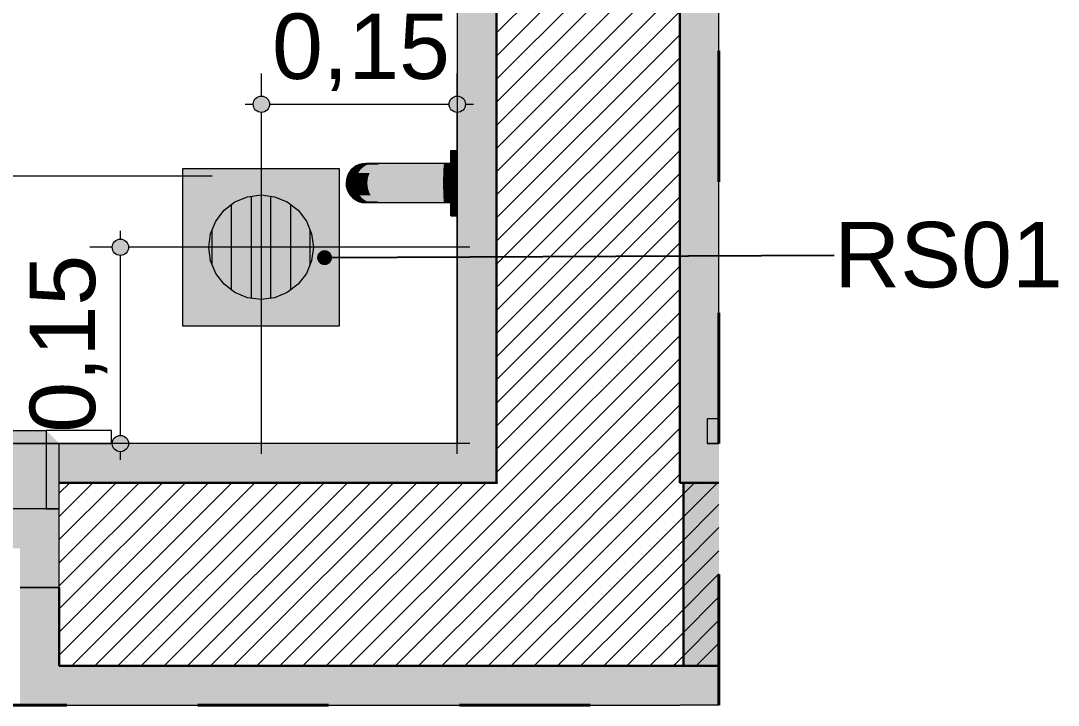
# Model space of a CAD drawing. Header units: metres. Extents: x -1.9 to 95.3, y -2.2 to 2.5.
# Drawn here: x 25.26 to 26.053, y -2.225 to -1.702 of the extents above; entities that cross this region are included whole.
import ezdxf

# ---------------------------------------------------------------- set-up
doc = ezdxf.new("R2010")
doc.units = ezdxf.units.M
doc.header["$MEASUREMENT"] = 0
doc.linetypes.add('Dashed', pattern=[0.035, 0.0225, -0.0125])
for name, color, linetype, lineweight in [('0_Caneta_No__1', 7, 'Continuous', 40), ('NOTAS-DETALHAMENTO.EXEC_Caneta_No__1', 7, 'Continuous', 40), ('NOTAS-DETALHAMENTO.EXEC_Caneta_No__241', 7, 'Continuous', 13), ('PAREDE CONSTRUIR_Caneta_No__10', 7, 'Continuous', 5), ('PAREDE CONSTRUIR_Caneta_No__241', 7, 'Continuous', 13), ('PAREDE CONSTRUIR_Caneta_No__255', 255, 'Continuous', 0), ('PAREDE CONSTRUIR_Caneta_No__3', 7, 'Continuous', 30), ('PAREDE CONSTRUIR_Caneta_No__91', 255, 'Continuous', 0)]:
    doc.layers.add(name, color=color, linetype=linetype, lineweight=lineweight)
for name, color, linetype, lineweight, true_color in [('0_Caneta_No__167', 7, 'Continuous', 0, 0x0035d5), ('0_Caneta_No__25', 7, 'Continuous', 13, 0x982312), ('LOUCAS-METAIS.ARQ_Caneta_No__18', 7, 'Continuous', 0, 0xdfdfdf), ('LOUCAS-METAIS.ARQ_Caneta_No__96', 7, 'Continuous', 0, 0xb6b6b6), ('PAREDE CONSTRUIR_Caneta_No__9', 7, 'Continuous', 9, 0x020202), ('RALO_Caneta_No__19', 7, 'Continuous', 0, 0xe9e9e9), ('RALO_Caneta_No__96', 7, 'Continuous', 0, 0xb6b6b6)]:
    doc.layers.add(name, color=color, linetype=linetype, lineweight=lineweight, true_color=true_color)
doc.styles.add('GENERATED_STYLE_1', font='arial.ttf')
doc.dimstyles.new('GENERATED_STYLE__1', dxfattribs={"dimtxt": 0.05, "dimasz": 0.02375, "dimexe": 0.18, "dimexo": 0.267183, "dimgap": 0, "dimtad": 1, "dimtih": 1, "dimtoh": 1, "dimzin": 0, "dimdsep": 46, "dimtxsty": 'GENERATED_STYLE_1', "dimblk": 'ARROWHEAD_11', "dimblk1": 'ARROWHEAD_11', "dimblk2": 'ARROWHEAD_11', "dimcen": 0.09, "dimclrd": 256, "dimclre": 256, "dimclrt": 256, "dimadec": 0, "dimazin": 0, "dimtfac": 1, "dimtdec": 4, "dimtmove": 0, "dimatfit": 3, "dimfxl": 0, "dimtolj": 1, "dimtzin": 0, "dimarcsym": 0})
doc.dimstyles.new('GENERATED_STYLE__2', dxfattribs={"dimtxt": 0.05, "dimasz": 0.02375, "dimexe": 0.18, "dimexo": 0.267183, "dimgap": 0, "dimtad": 1, "dimzin": 0, "dimdsep": 46, "dimtxsty": 'GENERATED_STYLE_1', "dimblk": 'ARROWHEAD_11', "dimblk1": 'ARROWHEAD_11', "dimblk2": 'ARROWHEAD_11', "dimcen": 0.09, "dimclrd": 256, "dimclre": 256, "dimclrt": 256, "dimadec": 0, "dimazin": 0, "dimtfac": 1, "dimtdec": 4, "dimtmove": 0, "dimatfit": 3, "dimfxl": 0, "dimtolj": 1, "dimtzin": 0, "dimarcsym": 0})
doc.dimstyles.new('GENERATED_STYLE__3', dxfattribs={"dimtxt": 0.05, "dimasz": 0.02375, "dimexe": 0.18, "dimexo": 0.267183, "dimgap": 0, "dimtad": 1, "dimzin": 0, "dimdsep": 46, "dimtxsty": 'GENERATED_STYLE_1', "dimblk": 'ARROWHEAD_11', "dimblk1": 'ARROWHEAD_11', "dimblk2": 'ARROWHEAD_11', "dimcen": 0.09, "dimclrd": 256, "dimclre": 256, "dimclrt": 256, "dimadec": 0, "dimazin": 0, "dimtfac": 1, "dimtdec": 4, "dimtmove": 0, "dimatfit": 3, "dimfxl": 0, "dimtolj": 1, "dimtzin": 0, "dimarcsym": 0})
doc.dimstyles.new('GENERATED_STYLE__6', dxfattribs={"dimtxt": 0.18, "dimasz": 0.0228, "dimexe": 0.18, "dimexo": 0.0625, "dimgap": 0, "dimtad": 0, "dimtih": 1, "dimtoh": 1, "dimdec": 4, "dimzin": 0, "dimdsep": 46, "dimcen": 0.09, "dimadec": 0, "dimazin": 0, "dimtfac": 1, "dimtdec": 4, "dimtmove": 0, "dimatfit": 3, "dimldrblk": 'ARROWHEAD_11', "dimfxl": 0, "dimtolj": 1, "dimtzin": 0, "dimarcsym": 0})
pattern_1 = [(45, (24.064489, 7e-15), (-0.008838835, 0.008838835), [])]

# ---------------------------------------------------------------- blocks, each defined once
blk = doc.blocks.new('*D74', base_point=(24.06449, 0))
at = {"layer": '0_Caneta_No__167', "linetype": 'Continuous', "lineweight": 0, "true_color": 0x0035d5}
for points in [[(24.79562, -1.526), (24.7961, -1.52839), (24.79745, -1.53042), (24.79948, -1.53177), (24.80187, -1.53225), (24.80426, -1.53177), (24.80629, -1.53042), (24.80764, -1.52839), (24.80812, -1.526), (24.80764, -1.52361), (24.80629, -1.52158), (24.80426, -1.52023), (24.80187, -1.51975), (24.79948, -1.52023), (24.79745, -1.52158), (24.7961, -1.52361)], [(24.79562, -2.025), (24.7961, -2.02739), (24.79745, -2.02942), (24.79948, -2.03077), (24.80187, -2.03125), (24.80426, -2.03077), (24.80629, -2.02942), (24.80764, -2.02739), (24.80812, -2.025), (24.80764, -2.02261), (24.80629, -2.02058), (24.80426, -2.01923), (24.80187, -2.01875), (24.79948, -2.01923), (24.79745, -2.02058), (24.7961, -2.02261)]]:
    blk.add_hatch(color=162, dxfattribs=at).paths.add_polyline_path(points)
at = {"layer": '0_Caneta_No__167', "color": 162, "linetype": 'Continuous', "lineweight": 0, "true_color": 0x0035d5}
for p, q in [((24.79562, -1.526), (24.77843, -1.526)), ((25.06905, -1.526), (24.80812, -1.526)), ((24.80187, -2.01875), (24.80187, -1.53225)), ((24.79562, -2.025), (24.77843, -2.025)), ((25.06905, -2.025), (24.80812, -2.025)), ((24.80187, -2.0375), (24.80187, -2.03125))]:
    blk.add_line(p, q, dxfattribs=at)
for centre in [(24.80187, -1.526), (24.80187, -2.025)]:
    blk.add_circle(centre, 0.00625, dxfattribs=at)
at = {"layer": '0_Caneta_No__167', "color": 162, "lineweight": 0, "true_color": 0x0035d5, "insert": (24.79187, -1.84223), "char_height": 0.05, "attachment_point": 7, "rotation": 90, "style": 'GENERATED_STYLE_1'}
blk.add_mtext('\\A1;{\\pql;\\fArial|b0|i0|c0|p0;\\W1.000000;0,50}', dxfattribs=at)
blk = doc.blocks.new('ARROWHEAD_11')
at = {"color": 0, "linetype": 'Continuous', "lineweight": 0}
blk.add_line((0, 0), (-1, 0), dxfattribs=at)
at = {"color": 0, "linetype": 'Continuous', "lineweight": 0, "const_width": 0.25, "flags": 128}
blk.add_lwpolyline([(-0.125, 0, 1), (0.125, 0, 1)], format="xyb", close=True, dxfattribs=at)
blk = doc.blocks.new('*D95', base_point=(24.06449, 0))
at = {"layer": '0_Caneta_No__25', "linetype": 'Continuous', "lineweight": 13, "true_color": 0x982312}
for points in [[(25.43772, -1.76568), (25.43819, -1.76808), (25.43955, -1.7701), (25.44158, -1.77146), (25.44397, -1.77193), (25.44636, -1.77146), (25.44839, -1.7701), (25.44974, -1.76808), (25.45022, -1.76568), (25.44974, -1.76329), (25.44839, -1.76126), (25.44636, -1.75991), (25.44397, -1.75943), (25.44158, -1.75991), (25.43955, -1.76126), (25.43819, -1.76329)], [(25.58741, -1.76568), (25.58788, -1.76808), (25.58924, -1.7701), (25.59126, -1.77146), (25.59366, -1.77193), (25.59605, -1.77146), (25.59808, -1.7701), (25.59943, -1.76808), (25.59991, -1.76568), (25.59943, -1.76329), (25.59808, -1.76126), (25.59605, -1.75991), (25.59366, -1.75943), (25.59126, -1.75991), (25.58924, -1.76126), (25.58788, -1.76329)]]:
    blk.add_hatch(color=24, dxfattribs=at).paths.add_polyline_path(points)
at = {"layer": '0_Caneta_No__25', "color": 24, "linetype": 'Continuous', "lineweight": 13, "true_color": 0x982312}
for p, q in [((25.44397, -1.75943), (25.44397, -1.74225)), ((25.59366, -1.75943), (25.59366, -1.74225)), ((25.43147, -1.76568), (25.43772, -1.76568)), ((25.45022, -1.76568), (25.58741, -1.76568)), ((25.59991, -1.76568), (25.60616, -1.76568)), ((25.44397, -2.03287), (25.44397, -1.77193)), ((25.59366, -2.03287), (25.59366, -1.77193))]:
    blk.add_line(p, q, dxfattribs=at)
for centre in [(25.44397, -1.76568), (25.59366, -1.76568)]:
    blk.add_circle(centre, 0.00625, dxfattribs=at)
at = {"layer": '0_Caneta_No__25', "color": 24, "lineweight": 13, "true_color": 0x982312, "insert": (25.45208, -1.75568), "char_height": 0.05, "attachment_point": 7, "style": 'GENERATED_STYLE_1'}
blk.add_mtext('\\A1;{\\pql;\\fArial|b0|i0|c0|p0;\\W1.000000;0,15}', dxfattribs=at)
blk = doc.blocks.new('*D96', base_point=(24.06449, 0))
at = {"layer": '0_Caneta_No__25', "linetype": 'Continuous', "lineweight": 13, "true_color": 0x982312}
for points in [[(25.32992, -1.875), (25.3304, -1.87739), (25.33176, -1.87942), (25.33378, -1.88077), (25.33617, -1.88125), (25.33857, -1.88077), (25.34059, -1.87942), (25.34195, -1.87739), (25.34242, -1.875), (25.34195, -1.87261), (25.34059, -1.87058), (25.33857, -1.86923), (25.33617, -1.86875), (25.33378, -1.86923), (25.33176, -1.87058), (25.3304, -1.87261)], [(25.32992, -2.025), (25.3304, -2.02739), (25.33176, -2.02942), (25.33378, -2.03077), (25.33617, -2.03125), (25.33857, -2.03077), (25.34059, -2.02942), (25.34195, -2.02739), (25.34242, -2.025), (25.34195, -2.02261), (25.34059, -2.02058), (25.33857, -2.01923), (25.33617, -2.01875), (25.33378, -2.01923), (25.33176, -2.02058), (25.3304, -2.02261)]]:
    blk.add_hatch(color=24, dxfattribs=at).paths.add_polyline_path(points)
at = {"layer": '0_Caneta_No__25', "color": 24, "linetype": 'Continuous', "lineweight": 13, "true_color": 0x982312}
for p, q in [((25.33617, -1.86875), (25.33617, -1.8625)), ((25.32992, -1.875), (25.31274, -1.875)), ((25.60336, -1.875), (25.34242, -1.875)), ((25.33617, -2.01875), (25.33617, -1.88125)), ((25.32992, -2.025), (25.31274, -2.025)), ((25.60336, -2.025), (25.34242, -2.025)), ((25.33617, -2.0375), (25.33617, -2.03125))]:
    blk.add_line(p, q, dxfattribs=at)
for centre in [(25.33617, -1.875), (25.33617, -2.025)]:
    blk.add_circle(centre, 0.00625, dxfattribs=at)
at = {"layer": '0_Caneta_No__25', "color": 24, "lineweight": 13, "true_color": 0x982312, "insert": (25.32617, -2.01673), "char_height": 0.05, "attachment_point": 7, "rotation": 90, "style": 'GENERATED_STYLE_1'}
blk.add_mtext('\\A1;{\\pql;\\fArial|b0|i0|c0|p0;\\W1.000000;0,15}', dxfattribs=at)
blk = doc.blocks.new('*D99', base_point=(24.06449, 0))
at = {"layer": '0_Caneta_No__25', "linetype": 'Continuous', "lineweight": 13, "true_color": 0x982312}
for points in [[(25.133, -1.82059), (25.13347, -1.82298), (25.13483, -1.82501), (25.13686, -1.82636), (25.13925, -1.82684), (25.14164, -1.82636), (25.14367, -1.82501), (25.14502, -1.82298), (25.1455, -1.82059), (25.14502, -1.8182), (25.14367, -1.81617), (25.14164, -1.81481), (25.13925, -1.81434), (25.13686, -1.81481), (25.13483, -1.81617), (25.13347, -1.8182)], [(25.133, -2.025), (25.13347, -2.02739), (25.13483, -2.02942), (25.13686, -2.03077), (25.13925, -2.03125), (25.14164, -2.03077), (25.14367, -2.02942), (25.14502, -2.02739), (25.1455, -2.025), (25.14502, -2.02261), (25.14367, -2.02058), (25.14164, -2.01923), (25.13925, -2.01875), (25.13686, -2.01923), (25.13483, -2.02058), (25.13347, -2.02261)]]:
    blk.add_hatch(color=24, dxfattribs=at).paths.add_polyline_path(points)
at = {"layer": '0_Caneta_No__25', "color": 24, "linetype": 'Continuous', "lineweight": 13, "true_color": 0x982312}
for p, q in [((25.133, -1.82059), (25.11581, -1.82059)), ((25.40643, -1.82059), (25.1455, -1.82059)), ((25.13925, -2.01875), (25.13925, -1.82684)), ((25.133, -2.025), (25.11581, -2.025)), ((25.40643, -2.025), (25.1455, -2.025)), ((25.13925, -2.0375), (25.13925, -2.03125))]:
    blk.add_line(p, q, dxfattribs=at)
for centre in [(25.13925, -1.82059), (25.13925, -2.025)]:
    blk.add_circle(centre, 0.00625, dxfattribs=at)
at = {"layer": '0_Caneta_No__25', "color": 24, "lineweight": 13, "true_color": 0x982312, "insert": (25.12925, -1.98952), "char_height": 0.05, "attachment_point": 7, "rotation": 90, "style": 'GENERATED_STYLE_1'}
blk.add_mtext('\\A1;{\\pql;\\fArial|b0|i0|c0|p0;\\W1.000000;0,20}', dxfattribs=at)
blk = doc.blocks.new('*D100', base_point=(24.06449, 0))
at = {"layer": '0_Caneta_No__25', "linetype": 'Continuous', "lineweight": 13, "true_color": 0x982312}
for points in [[(25.133, -1.21827), (25.13347, -1.22067), (25.13483, -1.22269), (25.13686, -1.22405), (25.13925, -1.22452), (25.14164, -1.22405), (25.14367, -1.22269), (25.14502, -1.22067), (25.1455, -1.21827), (25.14502, -1.21588), (25.14367, -1.21386), (25.14164, -1.2125), (25.13925, -1.21202), (25.13686, -1.2125), (25.13483, -1.21386), (25.13347, -1.21588)], [(25.133, -1.82059), (25.13347, -1.82298), (25.13483, -1.82501), (25.13686, -1.82636), (25.13925, -1.82684), (25.14164, -1.82636), (25.14367, -1.82501), (25.14502, -1.82298), (25.1455, -1.82059), (25.14502, -1.8182), (25.14367, -1.81617), (25.14164, -1.81481), (25.13925, -1.81434), (25.13686, -1.81481), (25.13483, -1.81617), (25.13347, -1.8182)]]:
    blk.add_hatch(color=24, dxfattribs=at).paths.add_polyline_path(points)
at = {"layer": '0_Caneta_No__25', "color": 24, "linetype": 'Continuous', "lineweight": 13, "true_color": 0x982312}
for p, q in [((25.133, -1.21827), (25.11581, -1.21827)), ((25.40643, -1.21827), (25.1455, -1.21827)), ((25.13925, -1.81434), (25.13925, -1.22452)), ((25.133, -1.82059), (25.11581, -1.82059)), ((25.40643, -1.82059), (25.1455, -1.82059))]:
    blk.add_line(p, q, dxfattribs=at)
for centre in [(25.13925, -1.21827), (25.13925, -1.82059)]:
    blk.add_circle(centre, 0.00625, dxfattribs=at)
at = {"layer": '0_Caneta_No__25', "color": 24, "lineweight": 13, "true_color": 0x982312, "insert": (25.12925, -1.58616), "char_height": 0.05, "attachment_point": 7, "rotation": 90, "style": 'GENERATED_STYLE_1'}
blk.add_mtext('\\A1;{\\pql;\\fArial|b0|i0|c0|p0;\\W1.000000;0,60}', dxfattribs=at)

msp = doc.modelspace()

# ---------------------------------------------------------------- hatches: boundary and pattern name
at = {"layer": 'LOUCAS-METAIS.ARQ_Caneta_No__18', "linetype": 'Continuous', "lineweight": 0, "true_color": 0xdfdfdf}
for points in [[(25.59366, -1.80159), (25.59366, -1.80103), (25.58866, -1.80103), (25.58866, -1.80159)], [(25.58866, -1.80431), (25.59366, -1.80431), (25.59366, -1.80159), (25.58866, -1.80159)], [(25.58866, -1.80896), (25.59366, -1.80896), (25.59366, -1.80431), (25.58866, -1.80431)], [(25.51234, -1.81612), (25.51405, -1.81612), (25.5159, -1.81431), (25.51422, -1.81431)], [(25.51933, -1.81612), (25.52104, -1.81431), (25.5159, -1.81431), (25.51405, -1.81612)], [(25.51803, -1.81284), (25.51638, -1.81284), (25.51422, -1.81431), (25.5159, -1.81431)], [(25.5159, -1.81431), (25.52104, -1.81431), (25.523, -1.81284), (25.51803, -1.81284)], [(25.52037, -1.81178), (25.51877, -1.81178), (25.51638, -1.81284), (25.51803, -1.81284)], [(25.523, -1.81284), (25.52517, -1.81178), (25.52037, -1.81178), (25.51803, -1.81284)], [(25.51877, -1.81178), (25.52037, -1.81178), (25.52286, -1.81115), (25.52131, -1.81115)], [(25.52784, -1.81612), (25.52932, -1.81431), (25.52104, -1.81431), (25.51933, -1.81612)], [(25.52517, -1.81178), (25.52747, -1.81115), (25.52286, -1.81115), (25.52037, -1.81178)], [(25.52104, -1.81431), (25.52932, -1.81431), (25.53102, -1.81284), (25.523, -1.81284)], [(25.52542, -1.81096), (25.52392, -1.81096), (25.52131, -1.81115), (25.52286, -1.81115)], [(25.52747, -1.81115), (25.52984, -1.81096), (25.52542, -1.81096), (25.52286, -1.81115)], [(25.53102, -1.81284), (25.5329, -1.81178), (25.52517, -1.81178), (25.523, -1.81284)], [(25.5329, -1.81178), (25.5349, -1.81115), (25.52747, -1.81115), (25.52517, -1.81178)], [(25.53695, -1.81096), (25.52984, -1.81096), (25.52747, -1.81115), (25.5349, -1.81115)], [(25.52784, -1.81612), (25.53914, -1.81612), (25.54032, -1.81431), (25.52932, -1.81431)], [(25.54032, -1.81431), (25.54168, -1.81284), (25.53102, -1.81284), (25.52932, -1.81431)], [(25.53102, -1.81284), (25.54168, -1.81284), (25.54318, -1.81178), (25.5329, -1.81178)], [(25.54318, -1.81178), (25.54477, -1.81115), (25.5349, -1.81115), (25.5329, -1.81178)], [(25.54641, -1.81096), (25.53695, -1.81096), (25.5349, -1.81115), (25.54477, -1.81115)], [(25.55268, -1.81612), (25.5535, -1.81431), (25.54032, -1.81431), (25.53914, -1.81612)], [(25.5535, -1.81431), (25.55445, -1.81284), (25.54168, -1.81284), (25.54032, -1.81431)], [(25.55549, -1.81178), (25.54318, -1.81178), (25.54168, -1.81284), (25.55445, -1.81284)], [(25.54318, -1.81178), (25.55549, -1.81178), (25.5566, -1.81115), (25.54477, -1.81115)], [(25.5566, -1.81115), (25.55774, -1.81096), (25.54641, -1.81096), (25.54477, -1.81115)], [(25.56777, -1.81612), (25.56819, -1.81431), (25.5535, -1.81431), (25.55268, -1.81612)], [(25.56819, -1.81431), (25.56868, -1.81284), (25.55445, -1.81284), (25.5535, -1.81431)], [(25.56868, -1.81284), (25.56921, -1.81178), (25.55549, -1.81178), (25.55445, -1.81284)], [(25.56921, -1.81178), (25.56978, -1.81115), (25.5566, -1.81115), (25.55549, -1.81178)], [(25.57036, -1.81096), (25.55774, -1.81096), (25.5566, -1.81115), (25.56978, -1.81115)], [(25.58302, -1.81612), (25.58313, -1.81431), (25.56819, -1.81431), (25.56777, -1.81612)], [(25.58325, -1.81284), (25.56868, -1.81284), (25.56819, -1.81431), (25.58313, -1.81431)], [(25.58338, -1.81178), (25.56921, -1.81178), (25.56868, -1.81284), (25.58325, -1.81284)], [(25.58338, -1.81178), (25.58352, -1.81115), (25.56978, -1.81115), (25.56921, -1.81178)], [(25.58352, -1.81115), (25.58367, -1.81096), (25.57036, -1.81096), (25.56978, -1.81115)], [(25.58866, -1.81612), (25.58866, -1.81431), (25.58313, -1.81431), (25.58302, -1.81612)], [(25.58866, -1.81431), (25.58866, -1.81284), (25.58325, -1.81284), (25.58313, -1.81431)], [(25.58866, -1.81284), (25.58866, -1.81178), (25.58338, -1.81178), (25.58325, -1.81284)], [(25.58866, -1.81178), (25.58866, -1.81115), (25.58352, -1.81115), (25.58338, -1.81178)], [(25.58866, -1.81096), (25.58367, -1.81096), (25.58352, -1.81115), (25.58866, -1.81115)], [(25.59366, -1.81512), (25.59366, -1.80896), (25.58866, -1.80896), (25.58866, -1.81512)], [(25.58866, -1.82224), (25.59366, -1.82224), (25.59366, -1.81512), (25.58866, -1.81512)], [(25.51071, -1.8231), (25.50893, -1.8231), (25.50866, -1.8257), (25.51045, -1.8257)], [(25.51071, -1.8231), (25.51142, -1.82059), (25.50965, -1.82059), (25.50893, -1.8231)], [(25.51255, -1.81824), (25.5108, -1.81824), (25.50965, -1.82059), (25.51142, -1.82059)], [(25.516, -1.8257), (25.51625, -1.8231), (25.51071, -1.8231), (25.51045, -1.8257)], [(25.51625, -1.8231), (25.5169, -1.82059), (25.51142, -1.82059), (25.51071, -1.8231)], [(25.51405, -1.81612), (25.51234, -1.81612), (25.5108, -1.81824), (25.51255, -1.81824)], [(25.51142, -1.82059), (25.5169, -1.82059), (25.51794, -1.81824), (25.51255, -1.81824)], [(25.51255, -1.81824), (25.51794, -1.81824), (25.51933, -1.81612), (25.51405, -1.81612)], [(25.52495, -1.8257), (25.52516, -1.8231), (25.51625, -1.8231), (25.516, -1.8257)], [(25.52516, -1.8231), (25.52573, -1.82059), (25.5169, -1.82059), (25.51625, -1.8231)], [(25.52573, -1.82059), (25.52663, -1.81824), (25.51794, -1.81824), (25.5169, -1.82059)], [(25.51794, -1.81824), (25.52663, -1.81824), (25.52784, -1.81612), (25.51933, -1.81612)], [(25.52495, -1.8257), (25.53684, -1.8257), (25.53701, -1.8231), (25.52516, -1.8231)], [(25.53701, -1.8231), (25.53746, -1.82059), (25.52573, -1.82059), (25.52516, -1.8231)], [(25.53746, -1.82059), (25.53818, -1.81824), (25.52663, -1.81824), (25.52573, -1.82059)], [(25.53818, -1.81824), (25.53914, -1.81612), (25.52784, -1.81612), (25.52663, -1.81824)], [(25.55107, -1.8257), (25.55119, -1.8231), (25.53701, -1.8231), (25.53684, -1.8257)], [(25.55119, -1.8231), (25.55151, -1.82059), (25.53746, -1.82059), (25.53701, -1.8231)], [(25.55151, -1.82059), (25.55201, -1.81824), (25.53818, -1.81824), (25.53746, -1.82059)], [(25.55201, -1.81824), (25.55268, -1.81612), (25.53914, -1.81612), (25.53818, -1.81824)], [(25.56701, -1.8231), (25.55119, -1.8231), (25.55107, -1.8257), (25.56695, -1.8257)], [(25.55119, -1.8231), (25.56701, -1.8231), (25.56717, -1.82059), (25.55151, -1.82059)], [(25.56743, -1.81824), (25.55201, -1.81824), (25.55151, -1.82059), (25.56717, -1.82059)], [(25.56777, -1.81612), (25.55268, -1.81612), (25.55201, -1.81824), (25.56743, -1.81824)], [(25.58283, -1.8231), (25.56701, -1.8231), (25.56695, -1.8257), (25.58281, -1.8257)], [(25.56701, -1.8231), (25.58283, -1.8231), (25.58287, -1.82059), (25.56717, -1.82059)], [(25.58293, -1.81824), (25.56743, -1.81824), (25.56717, -1.82059), (25.58287, -1.82059)], [(25.58302, -1.81612), (25.56777, -1.81612), (25.56743, -1.81824), (25.58293, -1.81824)], [(25.58866, -1.8257), (25.58866, -1.8231), (25.58283, -1.8231), (25.58281, -1.8257)], [(25.58283, -1.8231), (25.58866, -1.8231), (25.58866, -1.82059), (25.58287, -1.82059)], [(25.58866, -1.82059), (25.58866, -1.81824), (25.58293, -1.81824), (25.58287, -1.82059)], [(25.58866, -1.81824), (25.58866, -1.81612), (25.58302, -1.81612), (25.58293, -1.81824)], [(25.59366, -1.82969), (25.59366, -1.82224), (25.58866, -1.82224), (25.58866, -1.82969)], [(25.51045, -1.8257), (25.50866, -1.8257), (25.50884, -1.82831), (25.51062, -1.82831)], [(25.51062, -1.82831), (25.50884, -1.82831), (25.50947, -1.83085), (25.51125, -1.83085)], [(25.51125, -1.83085), (25.50947, -1.83085), (25.51054, -1.83323), (25.51229, -1.83323)], [(25.51062, -1.82831), (25.51617, -1.82831), (25.516, -1.8257), (25.51045, -1.8257)], [(25.51125, -1.83085), (25.51674, -1.83085), (25.51617, -1.82831), (25.51062, -1.82831)], [(25.51229, -1.83323), (25.5177, -1.83323), (25.51674, -1.83085), (25.51125, -1.83085)], [(25.51617, -1.82831), (25.52509, -1.82831), (25.52495, -1.8257), (25.516, -1.8257)], [(25.51674, -1.83085), (25.52559, -1.83085), (25.52509, -1.82831), (25.51617, -1.82831)], [(25.5177, -1.83323), (25.52642, -1.83323), (25.52559, -1.83085), (25.51674, -1.83085)], [(25.52509, -1.82831), (25.53695, -1.82831), (25.53684, -1.8257), (25.52495, -1.8257)], [(25.53735, -1.83085), (25.53695, -1.82831), (25.52509, -1.82831), (25.52559, -1.83085)], [(25.53801, -1.83323), (25.53735, -1.83085), (25.52559, -1.83085), (25.52642, -1.83323)], [(25.55115, -1.82831), (25.55107, -1.8257), (25.53684, -1.8257), (25.53695, -1.82831)], [(25.53735, -1.83085), (25.55143, -1.83085), (25.55115, -1.82831), (25.53695, -1.82831)], [(25.55189, -1.83323), (25.55143, -1.83085), (25.53735, -1.83085), (25.53801, -1.83323)], [(25.56695, -1.8257), (25.55107, -1.8257), (25.55115, -1.82831), (25.56699, -1.82831)], [(25.56699, -1.82831), (25.55115, -1.82831), (25.55143, -1.83085), (25.56713, -1.83085)], [(25.56713, -1.83085), (25.55143, -1.83085), (25.55189, -1.83323), (25.56737, -1.83323)], [(25.58281, -1.8257), (25.56695, -1.8257), (25.56699, -1.82831), (25.58282, -1.82831)], [(25.58282, -1.82831), (25.56699, -1.82831), (25.56713, -1.83085), (25.58286, -1.83085)], [(25.58286, -1.83085), (25.56713, -1.83085), (25.56737, -1.83323), (25.58292, -1.83323)], [(25.58866, -1.82831), (25.58866, -1.8257), (25.58281, -1.8257), (25.58282, -1.82831)], [(25.58866, -1.83085), (25.58866, -1.82831), (25.58282, -1.82831), (25.58286, -1.83085)], [(25.58866, -1.83323), (25.58866, -1.83085), (25.58286, -1.83085), (25.58292, -1.83323)], [(25.58866, -1.83681), (25.59366, -1.83681), (25.59366, -1.82969), (25.58866, -1.82969)], [(25.51372, -1.8354), (25.51229, -1.83323), (25.51054, -1.83323), (25.512, -1.8354)], [(25.51372, -1.8354), (25.512, -1.8354), (25.51381, -1.83728), (25.51551, -1.83728)], [(25.51903, -1.8354), (25.5177, -1.83323), (25.51229, -1.83323), (25.51372, -1.8354)], [(25.52068, -1.83728), (25.51903, -1.8354), (25.51372, -1.8354), (25.51551, -1.83728)], [(25.51551, -1.83728), (25.51381, -1.83728), (25.51593, -1.83882), (25.51758, -1.83882)], [(25.52259, -1.83882), (25.52068, -1.83728), (25.51551, -1.83728), (25.51758, -1.83882)], [(25.51828, -1.83997), (25.51989, -1.83997), (25.51758, -1.83882), (25.51593, -1.83882)], [(25.52472, -1.83997), (25.52259, -1.83882), (25.51758, -1.83882), (25.51989, -1.83997)], [(25.52757, -1.8354), (25.52642, -1.83323), (25.5177, -1.83323), (25.51903, -1.8354)], [(25.529, -1.83728), (25.52757, -1.8354), (25.51903, -1.8354), (25.52068, -1.83728)], [(25.52259, -1.83882), (25.53067, -1.83882), (25.529, -1.83728), (25.52068, -1.83728)], [(25.53252, -1.83997), (25.53067, -1.83882), (25.52259, -1.83882), (25.52472, -1.83997)], [(25.53893, -1.8354), (25.53801, -1.83323), (25.52642, -1.83323), (25.52757, -1.8354)], [(25.529, -1.83728), (25.54007, -1.83728), (25.53893, -1.8354), (25.52757, -1.8354)], [(25.5414, -1.83882), (25.54007, -1.83728), (25.529, -1.83728), (25.53067, -1.83882)], [(25.54287, -1.83997), (25.5414, -1.83882), (25.53067, -1.83882), (25.53252, -1.83997)], [(25.55253, -1.8354), (25.55189, -1.83323), (25.53801, -1.83323), (25.53893, -1.8354)], [(25.55333, -1.83728), (25.55253, -1.8354), (25.53893, -1.8354), (25.54007, -1.83728)], [(25.55425, -1.83882), (25.55333, -1.83728), (25.54007, -1.83728), (25.5414, -1.83882)], [(25.54287, -1.83997), (25.55528, -1.83997), (25.55425, -1.83882), (25.5414, -1.83882)], [(25.55253, -1.8354), (25.56769, -1.8354), (25.56737, -1.83323), (25.55189, -1.83323)], [(25.56769, -1.8354), (25.55253, -1.8354), (25.55333, -1.83728), (25.5681, -1.83728)], [(25.56857, -1.83882), (25.5681, -1.83728), (25.55333, -1.83728), (25.55425, -1.83882)], [(25.5691, -1.83997), (25.56857, -1.83882), (25.55425, -1.83882), (25.55528, -1.83997)], [(25.583, -1.8354), (25.58292, -1.83323), (25.56737, -1.83323), (25.56769, -1.8354)], [(25.583, -1.8354), (25.56769, -1.8354), (25.5681, -1.83728), (25.5831, -1.83728)], [(25.5831, -1.83728), (25.5681, -1.83728), (25.56857, -1.83882), (25.58322, -1.83882)], [(25.5691, -1.83997), (25.58335, -1.83997), (25.58322, -1.83882), (25.56857, -1.83882)], [(25.583, -1.8354), (25.58866, -1.8354), (25.58866, -1.83323), (25.58292, -1.83323)], [(25.58866, -1.83728), (25.58866, -1.8354), (25.583, -1.8354), (25.5831, -1.83728)], [(25.58866, -1.83882), (25.58866, -1.83728), (25.5831, -1.83728), (25.58322, -1.83882)], [(25.58335, -1.83997), (25.58866, -1.83997), (25.58866, -1.83882), (25.58322, -1.83882)], [(25.59366, -1.84297), (25.59366, -1.83681), (25.58866, -1.83681), (25.58866, -1.84297)], [(25.51989, -1.83997), (25.51828, -1.83997), (25.52079, -1.84069), (25.52235, -1.84069)], [(25.527, -1.84069), (25.52472, -1.83997), (25.51989, -1.83997), (25.52235, -1.84069)], [(25.52235, -1.84069), (25.52079, -1.84069), (25.52339, -1.84096), (25.5249, -1.84096)], [(25.5249, -1.84096), (25.52936, -1.84096), (25.527, -1.84069), (25.52235, -1.84069)], [(25.53449, -1.84069), (25.53252, -1.83997), (25.52472, -1.83997), (25.527, -1.84069)], [(25.53449, -1.84069), (25.527, -1.84069), (25.52936, -1.84096), (25.53654, -1.84096)], [(25.54287, -1.83997), (25.53252, -1.83997), (25.53449, -1.84069), (25.54445, -1.84069)], [(25.54445, -1.84069), (25.53449, -1.84069), (25.53654, -1.84096), (25.54608, -1.84096)], [(25.55528, -1.83997), (25.54287, -1.83997), (25.54445, -1.84069), (25.55637, -1.84069)], [(25.54608, -1.84096), (25.55751, -1.84096), (25.55637, -1.84069), (25.54445, -1.84069)], [(25.56966, -1.84069), (25.5691, -1.83997), (25.55528, -1.83997), (25.55637, -1.84069)], [(25.56966, -1.84069), (25.55637, -1.84069), (25.55751, -1.84096), (25.57025, -1.84096)], [(25.5835, -1.84069), (25.58335, -1.83997), (25.5691, -1.83997), (25.56966, -1.84069)], [(25.58364, -1.84096), (25.5835, -1.84069), (25.56966, -1.84069), (25.57025, -1.84096)], [(25.58866, -1.84069), (25.58866, -1.83997), (25.58335, -1.83997), (25.5835, -1.84069)], [(25.58364, -1.84096), (25.58866, -1.84096), (25.58866, -1.84069), (25.5835, -1.84069)], [(25.58866, -1.84761), (25.59366, -1.84761), (25.59366, -1.84297), (25.58866, -1.84297)], [(25.58866, -1.85034), (25.59366, -1.85034), (25.59366, -1.84761), (25.58866, -1.84761)], [(25.59366, -1.85089), (25.59366, -1.85034), (25.58866, -1.85034), (25.58866, -1.85089)]]:
    msp.add_hatch(color=254, dxfattribs=at).paths.add_polyline_path(points)
at = {"layer": 'PAREDE CONSTRUIR_Caneta_No__241', "linetype": 'Continuous', "lineweight": 13}
h = msp.add_hatch(dxfattribs=at)
h.set_pattern_fill('common_brick_0006', style=0, pattern_type=2)
h.set_pattern_definition(pattern_1)
h.paths.add_polyline_path([(25.62366, 2.055), (25.62366, -2.055), (25.76366, -2.055), (25.76366, 2.055)])
h = msp.add_hatch(dxfattribs=at)
h.set_pattern_fill('common_brick_0006', style=0, pattern_type=2)
h.set_pattern_definition(pattern_1)
h.paths.add_polyline_path([(25.28949, -2.055), (25.28949, -2.075), (25.28949, -2.135), (25.28949, -2.195), (25.62366, -2.195), (25.62366, -2.055)])
h = msp.add_hatch(dxfattribs=at)
h.set_pattern_fill('common_brick_0006', style=0, pattern_type=2)
h.set_pattern_definition(pattern_1)
h.paths.add_polyline_path([(25.62366, -2.195), (25.76366, -2.195), (25.62366, -2.055)])
h = msp.add_hatch(dxfattribs=at)
h.set_pattern_fill('common_brick_0006', style=0, pattern_type=2)
h.set_pattern_definition(pattern_1)
h.paths.add_polyline_path([(25.62366, -2.055), (25.76366, -2.195), (25.76366, -2.055)])
h = msp.add_hatch(dxfattribs=at)
h.set_pattern_fill('common_brick_0006', style=0, pattern_type=2)
h.set_pattern_definition(pattern_1)
h.paths.add_polyline_path([(25.79366, -2.055), (25.76366, -2.055), (25.76366, -2.195), (25.79366, -2.195)])
at = {"layer": 'PAREDE CONSTRUIR_Caneta_No__255', "linetype": 'Continuous', "lineweight": 0}
for points in [[(25.79366, -2.006), (25.78463, -2.006), (25.78463, -2.025), (25.79366, -2.025)], [(22.78949, -2.075), (25.28949, -2.075), (25.28949, -2.025), (25.27949, -2.015), (22.79949, -2.015), (22.78949, -2.025)], [(25.28949, -2.075), (25.24949, -2.075), (25.24949, -2.105), (25.25949, -2.105), (25.25949, -2.135), (25.28949, -2.135)]]:
    msp.add_hatch(color=255, dxfattribs=at).paths.add_polyline_path(points)
at = {"layer": 'PAREDE CONSTRUIR_Caneta_No__91', "linetype": 'Continuous', "lineweight": 0}
for points in [[(25.79366, 2.195), (25.76366, 2.195), (25.76366, -2.025), (25.79366, -2.025)], [(25.59366, 2.025), (25.59366, -2.025), (25.62366, -2.025), (25.62366, 2.025)], [(25.59366, -2.025), (25.28949, -2.025), (25.28949, -2.055), (25.59366, -2.055)], [(25.59366, -2.055), (25.62366, -2.055), (25.59366, -2.025)], [(25.59366, -2.025), (25.62366, -2.055), (25.62366, -2.025)], [(25.79366, -2.025), (25.76366, -2.025), (25.76366, -2.055), (25.79366, -2.055)], [(25.76663, -2.055), (25.76663, -2.195), (25.79366, -2.22202), (25.79366, -2.055)], [(25.25949, -2.225), (25.28949, -2.225), (25.28949, -2.195), (25.28949, -2.135), (25.25949, -2.135)], [(25.28949, -2.195), (25.28949, -2.225), (25.76366, -2.225), (25.76366, -2.195)], [(25.79366, -2.225), (25.76366, -2.195), (25.76366, -2.225)], [(25.76366, -2.195), (25.79366, -2.225), (25.79366, -2.195)]]:
    msp.add_hatch(color=255, dxfattribs=at).paths.add_polyline_path(points)
at = {"layer": 'RALO_Caneta_No__19', "linetype": 'Continuous', "lineweight": 0, "true_color": 0xe9e9e9}
h = msp.add_hatch(color=254, dxfattribs=at)
h.paths.add_polyline_path([(25.38366, -1.935), (25.50366, -1.935), (25.50366, -1.815), (25.38366, -1.815)])
h.paths.add_polyline_path([(25.44366, -1.835), (25.45401, -1.83636), (25.46366, -1.84036), (25.47194, -1.84672), (25.4783, -1.855), (25.48229, -1.86465), (25.48366, -1.875), (25.48229, -1.88535), (25.4783, -1.895), (25.47194, -1.90328), (25.46366, -1.90964), (25.45401, -1.91364), (25.44366, -1.915), (25.4333, -1.91364), (25.42366, -1.90964), (25.41537, -1.90328), (25.40901, -1.895), (25.40502, -1.88535), (25.40366, -1.875), (25.40502, -1.86465), (25.40901, -1.855), (25.41537, -1.84672), (25.42366, -1.84036), (25.4333, -1.83636)], flags=0)
for points in [[(25.4333, -1.91364), (25.43616, -1.91401), (25.43616, -1.83599), (25.4333, -1.83636), (25.42366, -1.84036), (25.42116, -1.84228), (25.42116, -1.90772), (25.42366, -1.90964)], [(25.43616, -1.91401), (25.44366, -1.915), (25.45116, -1.91401), (25.45116, -1.83599), (25.44366, -1.835), (25.43616, -1.83599)], [(25.45116, -1.91401), (25.45401, -1.91364), (25.46366, -1.90964), (25.46616, -1.90772), (25.46616, -1.84228), (25.46366, -1.84036), (25.45401, -1.83636), (25.45116, -1.83599)], [(25.41537, -1.90328), (25.42116, -1.90772), (25.42116, -1.84228), (25.41537, -1.84672), (25.40901, -1.855), (25.40616, -1.8619), (25.40616, -1.8881), (25.40901, -1.895)], [(25.46616, -1.90772), (25.47194, -1.90328), (25.4783, -1.895), (25.48116, -1.8881), (25.48116, -1.8619), (25.4783, -1.855), (25.47194, -1.84672), (25.46616, -1.84228)], [(25.40616, -1.8881), (25.40616, -1.8619), (25.40502, -1.86465), (25.40366, -1.875), (25.40502, -1.88535)], [(25.48116, -1.8619), (25.48116, -1.8881), (25.48229, -1.88535), (25.48366, -1.875), (25.48229, -1.86465)]]:
    msp.add_hatch(color=254, dxfattribs=at).paths.add_polyline_path(points)

# ---------------------------------------------------------------- linework, layer by layer
at = {"layer": '0_Caneta_No__1', "color": 7, "linetype": 'Dashed', "lineweight": 40}
msp.add_lwpolyline([(22.39532, -2.225), (25.79366, -2.225), (25.79366, 2.225), (22.39532, 2.225)], close=True, dxfattribs=at)
at = {"layer": 'LOUCAS-METAIS.ARQ_Caneta_No__96', "color": 253, "linetype": 'Continuous', "lineweight": 0, "true_color": 0xb6b6b6}
for p, q in [((25.58866, -1.80159), (25.58866, -1.80103)), ((25.58866, -1.80103), (25.59366, -1.80103)), ((25.58866, -1.80431), (25.58866, -1.80159)), ((25.58866, -1.80896), (25.58866, -1.80431)), ((25.59366, -1.80159), (25.59366, -1.80103)), ((25.59366, -1.80431), (25.59366, -1.80159)), ((25.59366, -1.80896), (25.59366, -1.80431)), ((25.51422, -1.81431), (25.51234, -1.81612)), ((25.51638, -1.81284), (25.51422, -1.81431)), ((25.51877, -1.81178), (25.51638, -1.81284)), ((25.52131, -1.81115), (25.51877, -1.81178)), ((25.52392, -1.81096), (25.52131, -1.81115)), ((25.52542, -1.81096), (25.52392, -1.81096)), ((25.52984, -1.81096), (25.52542, -1.81096)), ((25.53695, -1.81096), (25.52984, -1.81096)), ((25.54641, -1.81096), (25.53695, -1.81096)), ((25.55774, -1.81096), (25.54641, -1.81096)), ((25.57036, -1.81096), (25.55774, -1.81096)), ((25.58367, -1.81096), (25.57036, -1.81096)), ((25.58866, -1.81096), (25.58367, -1.81096)), ((25.58866, -1.81512), (25.58866, -1.80896)), ((25.58866, -1.82224), (25.58866, -1.81512)), ((25.59366, -1.81512), (25.59366, -1.80896)), ((25.59366, -1.82224), (25.59366, -1.81512)), ((25.50893, -1.8231), (25.50866, -1.8257)), ((25.50965, -1.82059), (25.50893, -1.8231)), ((25.5108, -1.81824), (25.50965, -1.82059)), ((25.51234, -1.81612), (25.5108, -1.81824)), ((25.58866, -1.82969), (25.58866, -1.82224)), ((25.59366, -1.82969), (25.59366, -1.82224)), ((25.50866, -1.8257), (25.50884, -1.82831)), ((25.50884, -1.82831), (25.50947, -1.83085)), ((25.50947, -1.83085), (25.51054, -1.83323)), ((25.58866, -1.83681), (25.58866, -1.82969)), ((25.59366, -1.83681), (25.59366, -1.82969)), ((25.51054, -1.83323), (25.512, -1.8354)), ((25.512, -1.8354), (25.51381, -1.83728)), ((25.51381, -1.83728), (25.51593, -1.83882)), ((25.51593, -1.83882), (25.51828, -1.83997)), ((25.58866, -1.84297), (25.58866, -1.83681)), ((25.59366, -1.84297), (25.59366, -1.83681)), ((25.51828, -1.83997), (25.52079, -1.84069)), ((25.52079, -1.84069), (25.52339, -1.84096)), ((25.5249, -1.84096), (25.52339, -1.84096)), ((25.52936, -1.84096), (25.5249, -1.84096)), ((25.53654, -1.84096), (25.52936, -1.84096)), ((25.54608, -1.84096), (25.53654, -1.84096)), ((25.55751, -1.84096), (25.54608, -1.84096)), ((25.57025, -1.84096), (25.55751, -1.84096)), ((25.58364, -1.84096), (25.57025, -1.84096)), ((25.58866, -1.84096), (25.58364, -1.84096)), ((25.58866, -1.84761), (25.58866, -1.84297)), ((25.59366, -1.84761), (25.59366, -1.84297)), ((25.58866, -1.85034), (25.58866, -1.84761)), ((25.58866, -1.85089), (25.58866, -1.85034)), ((25.58866, -1.85089), (25.59366, -1.85089)), ((25.59366, -1.85034), (25.59366, -1.84761)), ((25.59366, -1.85089), (25.59366, -1.85034))]:
    msp.add_line(p, q, dxfattribs=at)
at = {"layer": 'PAREDE CONSTRUIR_Caneta_No__10', "color": 7, "linetype": 'Continuous', "lineweight": 5}
for p, q in [((25.32949, -2.015), (25.27949, -2.015)), ((25.27949, -2.015), (25.27949, -2.025)), ((25.32949, -2.025), (25.32949, -2.015)), ((25.28949, -2.025), (25.27949, -2.025)), ((25.27949, -2.025), (25.27949, -2.075)), ((25.27949, -2.025), (25.32949, -2.025)), ((25.28949, -2.075), (25.28949, -2.025)), ((25.27949, -2.075), (25.28949, -2.075))]:
    msp.add_line(p, q, dxfattribs=at)
at = {"layer": 'PAREDE CONSTRUIR_Caneta_No__241', "color": 7, "linetype": 'Continuous', "lineweight": 13}
for p, q in [((25.28949, -2.025), (25.32949, -2.025)), ((25.28949, -2.055), (25.28949, -2.025)), ((25.28949, -2.055), (25.28949, -2.025)), ((25.28949, -2.025), (25.32949, -2.025)), ((25.79366, -2.025), (25.78463, -2.025)), ((25.79366, -2.025), (25.78463, -2.025)), ((25.79366, -2.025), (25.78463, -2.025)), ((25.28949, -2.075), (25.28949, -2.055)), ((25.28949, -2.075), (25.28949, -2.055)), ((25.28949, -2.135), (25.28949, -2.075)), ((25.28949, -2.135), (25.28949, -2.075)), ((25.28949, -2.135), (25.25949, -2.135)), ((25.28949, -2.225), (25.25949, -2.225)), ((25.28949, -2.225), (25.25949, -2.225)), ((25.79366, -2.225), (25.78463, -2.225)), ((25.79366, -2.225), (25.78463, -2.225)), ((25.79366, -2.225), (25.78463, -2.225))]:
    msp.add_line(p, q, dxfattribs=at)
for points in [[(25.79366, -2.025), (25.79366, 2.225)], [(25.59366, 2.025), (25.59366, -2.025)], [(25.59366, -2.025), (25.28949, -2.025)], [(25.28949, -2.225), (25.76366, -2.225)], [(25.79366, -2.225), (25.76366, -2.225)]]:
    msp.add_lwpolyline(points, dxfattribs=at)
at = {"layer": 'PAREDE CONSTRUIR_Caneta_No__3', "color": 7, "linetype": 'Continuous', "lineweight": 30}
for p, q in [((25.62366, 2.055), (25.62366, -2.055)), ((25.76366, -2.055), (25.76366, 2.055)), ((25.59366, -2.055), (25.28949, -2.055)), ((25.59366, -2.055), (25.62366, -2.055)), ((25.59366, -2.055), (25.62366, -2.055)), ((25.79366, -2.055), (25.76366, -2.055)), ((25.79366, -2.055), (25.76366, -2.055)), ((25.76663, -2.195), (25.76663, -2.055)), ((25.28949, -2.195), (25.28949, -2.135)), ((25.28949, -2.195), (25.62366, -2.195)), ((25.62366, -2.195), (25.76366, -2.195)), ((25.62366, -2.195), (25.76366, -2.195)), ((25.76366, -2.195), (25.79366, -2.195)), ((25.76366, -2.195), (25.79366, -2.195))]:
    msp.add_line(p, q, dxfattribs=at)
msp.add_point((25.62366, -2.055), dxfattribs=at)
at = {"layer": 'PAREDE CONSTRUIR_Caneta_No__9', "color": 18, "linetype": 'Continuous', "lineweight": 9, "true_color": 0x020202}
for p, q in [((25.79366, -2.006), (25.78463, -2.006)), ((25.78463, -2.006), (25.78463, -2.025)), ((22.79949, -2.015), (25.27949, -2.015)), ((25.78463, -2.025), (25.79366, -2.025)), ((25.28949, -2.075), (25.24949, -2.075)), ((25.25949, -2.135), (25.28949, -2.135)), ((25.79366, -2.225), (25.78463, -2.225))]:
    msp.add_line(p, q, dxfattribs=at)
at = {"layer": 'PAREDE CONSTRUIR_Caneta_No__9', "color": 18, "linetype": 'Dashed', "lineweight": 9, "true_color": 0x020202}
msp.add_line((22.78949, -2.025), (25.28949, -2.025), dxfattribs=at)
at = {"layer": 'RALO_Caneta_No__96', "color": 253, "linetype": 'Continuous', "lineweight": 0, "true_color": 0xb6b6b6}
for p, q in [((25.50366, -1.815), (25.38366, -1.815)), ((25.38366, -1.815), (25.38366, -1.935)), ((25.50366, -1.935), (25.50366, -1.815)), ((25.42366, -1.84036), (25.4333, -1.83636)), ((25.4333, -1.83636), (25.44366, -1.835)), ((25.43616, -1.83599), (25.43616, -1.91401)), ((25.44366, -1.835), (25.45401, -1.83636)), ((25.45116, -1.91401), (25.45116, -1.83599)), ((25.45401, -1.83636), (25.46366, -1.84036)), ((25.40901, -1.855), (25.41537, -1.84672)), ((25.41537, -1.84672), (25.42366, -1.84036)), ((25.42116, -1.90772), (25.42116, -1.84228)), ((25.46366, -1.84036), (25.47194, -1.84672)), ((25.46616, -1.84228), (25.46616, -1.90772)), ((25.47194, -1.84672), (25.4783, -1.855)), ((25.40502, -1.86465), (25.40901, -1.855)), ((25.4783, -1.855), (25.48229, -1.86465)), ((25.40616, -1.8619), (25.40616, -1.8881)), ((25.48116, -1.8881), (25.48116, -1.8619)), ((25.40366, -1.875), (25.40502, -1.86465)), ((25.48229, -1.86465), (25.48366, -1.875)), ((25.40502, -1.88535), (25.40366, -1.875)), ((25.48366, -1.875), (25.48229, -1.88535)), ((25.40901, -1.895), (25.40502, -1.88535)), ((25.48229, -1.88535), (25.4783, -1.895)), ((25.41537, -1.90328), (25.40901, -1.895)), ((25.4783, -1.895), (25.47194, -1.90328)), ((25.42366, -1.90964), (25.41537, -1.90328)), ((25.4333, -1.91364), (25.42366, -1.90964)), ((25.46366, -1.90964), (25.45401, -1.91364)), ((25.47194, -1.90328), (25.46366, -1.90964)), ((25.44366, -1.915), (25.4333, -1.91364)), ((25.45401, -1.91364), (25.44366, -1.915)), ((25.38366, -1.935), (25.50366, -1.935))]:
    msp.add_line(p, q, dxfattribs=at)

# ---------------------------------------------------------------- texts
at = {"layer": 'NOTAS-DETALHAMENTO.EXEC_Caneta_No__1', "color": 7, "linetype": 'Continuous', "lineweight": 40, "insert": (25.88166, -1.881), "char_height": 0.05, "attachment_point": 4, "rotation": 359.9996, "style": 'GENERATED_STYLE_1'}
msp.add_mtext('\\A1;{\\pql;\\fArial|b0|i0|c0|p0;\\W1.000000;RS01}', dxfattribs=at)

# ---------------------------------------------------------------- dimensions: what is measured, and where the dimension line sits
at = {"color": 24, "linetype": 'Continuous', "lineweight": 13, "true_color": 0x982312}
for base, p1, p2, picture, middle in [((25.13925, -1.21827), (25.58866, -1.82059), (25.58866, -1.21827), '*D100', (25.10425, -1.52143)), ((25.13925, -1.82059), (25.59366, -2.025), (25.58866, -1.82059), '*D99', (25.10425, -1.92479)), ((25.33617, -1.875), (25.59366, -2.025), (25.45116, -1.875), '*D96', (25.30117, -1.952))]:
    dim = msp.add_linear_dim(base=base, p1=p1, p2=p2, angle=90, dimstyle='GENERATED_STYLE__2', dxfattribs=at)
    dim.commit()
    dim.dimension.update_dxf_attribs({"geometry": picture, "text_midpoint": middle, "dimtype": 160, "text_rotation": 90})
at = {"color": 162, "linetype": 'Continuous', "lineweight": 0, "true_color": 0x0035d5}
dim = msp.add_linear_dim(base=(24.80187, -1.526), p1=(25.47949, -2.025), p2=(25.17035, -1.526), angle=90, dimstyle='GENERATED_STYLE__3', dxfattribs=at)
dim.commit()
dim.dimension.update_dxf_attribs({"geometry": '*D74', "text_midpoint": (24.76687, -1.7775), "dimtype": 160, "text_rotation": 90})
at = {"color": 24, "linetype": 'Continuous', "lineweight": 13, "true_color": 0x982312}
dim = msp.add_linear_dim(base=(25.59366, -1.76568), p1=(25.44397, -1.87985), p2=(25.59366, -2.025), dimstyle='GENERATED_STYLE__1', dxfattribs=at)
dim.commit()
dim.dimension.update_dxf_attribs({"geometry": '*D95', "text_midpoint": (25.51681, -1.73068), "dimtype": 160})

# ---------------------------------------------------------------- leaders
at = {"layer": 'NOTAS-DETALHAMENTO.EXEC_Caneta_No__241', "color": 7, "linetype": 'Continuous', "lineweight": 13, "annotation_type": 0, "has_hookline": 1, "hookline_direction": 0, "text_width": 0.15625, "horizontal_direction": (1, -7e-06, 0)}
msp.add_leader([(25.49222, -1.88293), (25.88166, -1.881)], dimstyle='GENERATED_STYLE__6', dxfattribs=at)

doc.saveas('drawing.dxf')
